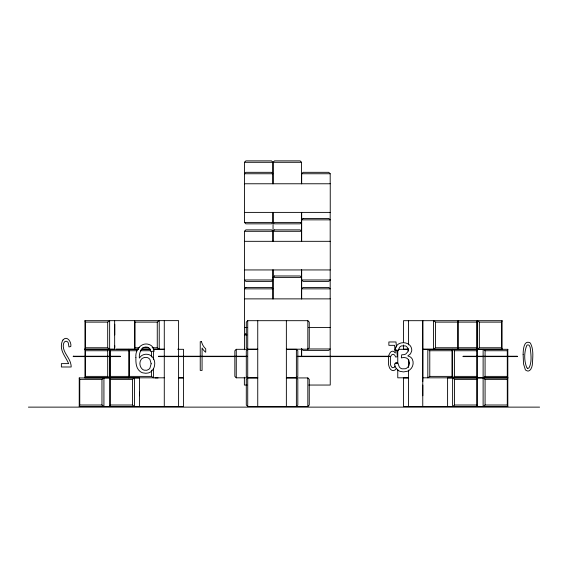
<?xml version="1.0" encoding="UTF-8"?>
<svg xmlns="http://www.w3.org/2000/svg" width="568" height="568" viewBox="0 0 568 568"><rect width="100%" height="100%" fill="white"/><g stroke="black" fill="none" stroke-linecap="round" stroke-linejoin="round"><path stroke-width="0.85" d="M397.628 363.577L397.685 362.696L395.839 362.384L395.704 363.648M114.658 320.686L114.658 349.192L84.959 349.192L85.484 347.765L85.484 322.12L84.959 320.686L178.593 320.629L178.593 406.496M164.23 377.819L84.959 377.819L85.484 376.385L85.484 350.74L84.959 349.313L138.507 349.313M178.544 377.933L183.556 377.933L183.556 406.44L79.229 406.44L79.754 405.012L79.754 379.367L79.229 377.933L109.29 377.933M110.27 376.385L109.745 377.819L109.745 349.313L110.27 350.74L110.27 376.385L129.064 376.385M109.745 377.933L110.27 379.367L110.27 405.012L109.745 406.44L109.745 377.933L139.444 377.933L139.444 406.44M135.056 347.765L134.531 349.192L134.531 320.686L135.056 322.12L135.056 347.765L139.33 347.765M129.334 376.385L128.808 377.819L128.808 349.313L129.334 350.74L129.334 376.385L151.542 376.385L153.502 377.819L153.502 368.596M457.709 322.12L458.234 320.686L458.234 349.192L457.709 347.765L457.709 322.12L435.5 322.12L433.547 320.686L433.547 349.192L435.5 347.765L457.709 347.765M451.986 350.74L452.511 349.313L452.511 377.819L451.986 376.385L451.986 350.74L429.777 350.74L427.818 349.313L427.818 377.819L429.777 376.385L451.986 376.385M476.772 322.12L477.297 320.686L477.297 349.192L476.772 347.765L476.772 322.12L457.978 322.12M477.297 377.819L476.772 376.385L476.772 350.74L477.297 349.313L422.812 349.313L422.812 377.819L477.297 377.819L477.297 349.313M477.297 377.933L477.297 406.44L476.772 405.012L476.772 379.367L477.297 377.933L447.598 377.933L447.598 406.44M422.762 406.496L422.762 320.629L422.812 349.192L502.084 349.192L501.565 347.765L501.565 322.12L502.084 320.686L403.493 320.686L403.493 342.49M477.752 377.819L507.813 377.819L507.288 376.385L507.288 350.74L507.813 349.313L477.752 349.313M408.498 377.933L403.493 377.933L403.493 406.44L507.813 406.44L507.288 405.012L507.288 379.367L507.813 377.933L477.752 377.933M395.065 366.069L394.497 367.02A4.977 2.492 90 0 1 393.837 367.595L392.474 367.666A5.389 2.698 90 0 1 391.65 367.042L390.94 365.877A6.212 3.11 -90 0 1 390.401 364.265L390.394 357.542A5.517 2.762 90 0 1 390.706 356.512A5.659 2.833 90 0 1 391.125 355.653A5.453 2.726 -90 0 1 391.877 354.759L392.467 354.432A7.54 3.777 90 0 1 393.532 354.375L394.646 355.092L395.726 357.094L397.373 356.661L396.72 349.753M62.97 340.019C66.953 334.957 71.788 342.263 70.808 346.544L68.948 346.92L68.33 343.1A4.927 2.549 -90 0 0 67.485 341.773L66.051 341.183L64.688 341.744A4.899 2.528 90 0 0 64.042 342.618L63.701 343.37A4.53 2.343 -90 0 0 63.375 344.662L63.318 345.131A5.254 2.712 -90 0 0 63.282 346.636C63.772 353.36 69.871 357.982 70.943 364.557A6.184 3.195 -90 0 1 71.149 366.367L71.156 366.992L61.387 366.992L61.387 363.619L68.636 363.619C65.987 357.201 60.087 351.365 61.578 343.839A7.221 3.728 -90 0 1 62.104 341.766A8.129 4.203 90 0 1 62.97 340.019M73.364 356.612L73.364 356.235L73.364 356.612L120.295 356.612M517.107 356.235L517.107 356.612L517.107 356.235L463.19 356.235M272.938 212.396L272.938 222.415L271.504 223.842L245.859 223.842L244.425 222.415L244.425 162.306L245.859 160.872L271.504 160.872L272.938 162.306L272.938 173.041M273.052 183.769L273.052 162.306L274.479 160.872L300.131 160.872L301.558 162.306L301.558 183.769M301.672 183.769L301.672 173.751L303.106 172.324L328.751 172.324L330.185 173.751L330.185 183.769M244.425 349.817L244.425 231.304L245.859 229.87L271.504 229.87L272.938 231.304L272.938 241.322M301.558 222.415L300.131 223.842L274.479 223.842L273.052 222.415L301.558 222.415L301.558 212.396M272.938 279.967L271.504 281.394L245.859 281.394L244.425 279.967L272.938 279.967L272.938 269.942M286.364 349.192L307.835 349.192L309.262 347.765L309.262 322.12L307.835 320.686L247.726 320.686L246.292 322.12L246.292 347.765L247.726 349.192L257.744 349.192M245.859 333.522L244.425 334.957L246.945 334.957M247.009 349.313L236.274 349.313L234.847 350.74L234.847 376.385L236.274 377.819L247.009 377.819M301.672 288.856L303.106 287.422L328.751 287.422L330.185 288.856L301.672 288.856L301.672 298.874M257.744 349.313L247.726 349.313L246.292 350.74L246.292 376.385L247.726 377.819L257.744 377.819M257.744 377.933L247.726 377.933L246.292 379.367L246.292 405.012L247.726 406.44L307.835 406.44L309.262 405.012L309.262 379.367L307.835 377.933L297.099 377.933M286.364 377.819L296.382 377.819L297.817 376.385L297.817 350.74L296.382 349.313L286.364 349.313M85.484 322.12L107.693 322.12L109.645 320.686L109.645 349.192L107.693 347.765L85.484 347.765M85.484 350.74L107.693 350.74L109.645 349.313L109.645 377.819L107.693 376.385L85.484 376.385M135.056 322.12L157.265 322.12L159.225 320.686L159.225 349.192L157.265 347.765L152.146 347.765M79.754 379.367L101.963 379.367L103.923 377.933L103.923 406.44L101.963 405.012L79.754 405.012M110.27 379.367L132.479 379.367L134.431 377.933L134.431 406.44L132.479 405.012L110.27 405.012M501.565 347.765L479.349 347.765L477.397 349.192L477.397 320.686L479.349 322.12L501.565 322.12M476.772 376.385L454.563 376.385L452.611 377.819L452.611 349.313L454.563 350.74L476.772 350.74M507.288 376.385L485.079 376.385L483.12 377.819L483.12 349.313L485.079 350.74L507.288 350.74M476.772 405.012L454.563 405.012L452.611 406.44L452.611 377.933L454.563 379.367L476.772 379.367M507.288 405.012L485.079 405.012L483.12 406.44L483.12 377.933L485.079 379.367L507.288 379.367M244.425 162.306L272.938 162.306M273.052 162.306L301.558 162.306M272.938 173.751L244.425 173.751L245.859 172.324L271.504 172.324L272.938 173.751L272.938 183.769M301.672 173.751L330.185 173.751M244.368 183.769L330.242 183.769L330.242 212.396L244.368 212.396M244.425 222.415L272.938 222.415M244.425 231.304L272.938 231.304M244.368 241.322L330.242 241.322L330.242 269.942L244.368 269.942M244.368 298.874L330.242 298.874L330.242 327.495L308.587 327.495M244.368 327.495L247.023 327.495M142.745 347.765L148.724 347.765M457.978 347.765L476.772 347.765M307.544 348.965L330.185 348.965L328.751 350.392L303.106 350.392L301.672 348.965M116.298 349.192L138.059 349.192M141.588 349.192L150.406 349.192M153.935 349.192L164.23 349.192M177.77 349.192L178.544 349.192M408.498 349.192L403.493 349.192L403.493 345.003M141.155 349.313L149.973 349.313M153.502 349.313L164.23 349.313M178.26 349.313L183.556 349.313L183.556 377.819L178.544 377.819M398.53 349.313L408.498 349.313M110.27 350.74L129.064 350.74M129.334 350.74L137.023 350.74M140.438 350.74L150.69 350.74M73.364 356.235L120.295 356.235M247.151 356.235L158.5 356.235L158.5 356.612L247.151 356.612M297.689 356.235L389.882 356.235L389.882 356.612L297.689 356.612M73.201 356.42L120.459 356.42M158.5 356.42L247.151 356.42M297.241 356.42L389.882 356.42M463.026 356.42L517.27 356.42M463.19 356.612L517.107 356.612M408.498 377.819L397.763 377.819L397.763 369.434M154.972 377.933L158.06 377.933M286.364 377.933L296.382 377.933L297.817 379.367L297.817 405.012L296.382 406.44L296.382 377.933M247.023 385.047L244.368 385.047L244.368 377.237M308.772 385.047L330.242 385.047L330.242 356.42M28.4 407.128L539.6 407.128M527.651 368.241L528.268 368.241A4.345 2.258 -90 0 0 529.113 367.695C532.159 361.646 530.902 354.155 530.207 347.637A5.46 2.833 90 0 0 529.575 346.019L529.348 345.663A4.253 2.208 -90 0 0 528.574 344.996L527.665 344.904A4.43 2.3 -90 0 0 526.806 345.443C524.001 352.146 524.023 360.985 526.799 367.695A4.345 2.258 -90 0 0 527.707 368.241M396.478 347.154L395.988 341.971L388.867 341.971L388.867 345.33L394.582 345.33L395.349 353.019L393.695 351.471A8.697 4.352 90 0 0 392.999 351.251A9.699 4.856 90 0 0 391.75 351.386L391.324 351.585A8.25 4.132 90 0 0 390.166 352.678L389.179 354.489A8.463 4.232 -90 0 0 388.519 356.782L388.476 364.109A9.983 4.998 -90 0 0 389.066 366.474C389.492 369.2 392.729 372.161 395.25 369.818A8.193 4.104 -90 0 0 396.272 368.49M507.813 349.313L507.813 377.819M507.813 377.933L507.813 406.44M502.084 320.686L502.084 349.192M485.079 350.74L485.079 376.385M485.079 379.367L485.079 405.012M479.349 322.12L479.349 347.765M454.563 350.74L454.563 376.385M454.563 379.367L454.563 405.012M435.5 322.12L435.5 347.765M429.777 350.74L429.777 376.385M422.812 377.933L422.812 381.497M422.812 385.061L422.812 395.754M408.449 320.629L408.498 344.875M408.449 348.958L408.498 351.038M408.449 359.579L408.449 367.546M408.498 370.045L408.449 406.496M397.763 350.151L397.763 363.563M330.185 212.396L330.185 241.322M330.185 269.942L330.185 298.874M330.185 327.495L330.185 356.42M307.835 320.686L307.835 349.192M307.835 377.933L307.835 406.44M301.672 212.396L301.672 241.322M301.672 269.942L301.672 288.139M301.672 348.908L301.672 356.42M301.558 223.132L301.558 241.322M301.558 269.942L301.558 298.874M301.558 348.908L301.558 356.42M296.382 349.313L296.382 377.819M286.364 320.629L286.364 406.496M273.052 212.396L273.052 241.322M273.052 269.942L273.052 298.874M272.938 280.677L272.938 298.874M257.744 320.629L257.744 406.496M247.726 320.686L247.726 349.192M247.726 349.313L247.726 377.819M247.726 377.933L247.726 406.44M236.274 349.313L236.274 377.819M164.28 320.629L164.28 406.496M157.265 322.12L157.265 347.765M153.502 350.988L153.502 359.374M151.542 351.627L151.542 356.931M151.542 370.194L151.542 376.385M139.543 392.19L139.543 395.754M132.479 379.367L132.479 405.012M114.757 324.25L114.757 334.942M114.757 345.635L114.757 347.41M107.693 322.12L107.693 347.765M107.693 350.74L107.693 376.385M101.963 379.367L101.963 405.012M84.959 320.686L84.959 349.192M84.959 349.313L84.959 377.819M79.229 377.933L79.229 406.44M523.135 354.553L523.526 363.896L525.258 369.477A7.015 3.649 -90 0 0 526.138 370.506C530.278 373.119 532.394 366.63 532.436 363.506C532.77 356.952 533.671 349.732 530.647 343.633A7.043 3.656 90 0 0 529.766 342.618C523.519 339.955 523.185 350.697 523.135 354.553M135.901 357.407C135.766 362.256 135.866 368.234 140.111 371.465A8.598 8.598 0 0 0 142.724 372.828L145.784 373.282L148.227 372.977A8.279 8.279 0 0 0 150.882 371.728A8.03 8.03 0 0 0 152.203 370.549L153.58 368.511A10.799 10.799 0 0 0 154.581 365.472C155.305 361.61 153.85 357.201 150.279 355.248A7.675 7.675 0 0 0 147.985 354.404L146.296 354.24A8.264 8.264 0 0 0 143.377 354.766L142.447 355.178A7.455 7.455 0 0 0 141.155 356.015L139.345 358.046C138.89 353.339 141.318 345.727 147.375 347.169A4.487 4.487 0 0 1 148.66 347.808L149.05 348.113A3.671 3.671 0 0 1 149.817 349L150.74 351.464L154.233 351.194L153.026 347.588A7.185 7.185 0 0 0 151.649 345.969A7.192 7.192 0 0 0 149.86 344.811C141.922 341.205 134.935 349.817 135.901 357.407M151.152 363.719L149.924 368.128A6.092 6.092 0 0 1 148.709 369.385L146.8 370.279L144.237 370.18A5.772 5.772 0 0 1 142.163 369.044C139.65 366.672 139.061 362.306 141.162 359.494A6.035 6.035 0 0 1 142.426 358.301L144.442 357.45L147.275 357.577A4.984 4.984 0 0 1 148.731 358.301A5.595 5.595 0 0 1 149.945 359.494L151.152 363.719M409.421 363.037L409.18 364.826A5.559 5.559 0 0 1 408.463 366.381L406.816 368.043A5.474 5.474 0 0 1 405.282 368.767L402.052 368.824A4.899 4.899 0 0 1 399.318 366.928L397.927 363.385L394.419 363.854L395.3 367.098L397.898 370.194A8.35 8.35 0 0 0 400.064 371.351L403.507 371.912L407.327 371.266A9.017 9.017 0 0 0 409.713 369.917C412.922 367.567 414.086 362.902 412.361 359.324A6.376 6.376 0 0 0 411.374 357.904A6.198 6.198 0 0 0 410.053 356.818L407.803 355.916L410.486 353.864L411.679 351.024A6.915 6.915 0 0 0 411.154 347.318L410.7 346.43A6.894 6.894 0 0 0 409.421 344.882C406.603 342.405 402.194 341.993 398.906 343.775A7.909 7.909 0 0 0 397.153 345.138L395.825 346.97L394.767 350.101L398.282 350.726L399.418 347.588A4.665 4.665 0 0 1 400.76 346.295A4.53 4.53 0 0 1 401.576 345.898L405.332 345.891A4.288 4.288 0 0 1 406.489 346.544L407.398 347.517A4.082 4.082 0 0 1 407.952 348.688L407.881 351.691L405.886 353.928A7.05 7.05 0 0 1 403.919 354.659L401.732 354.787L401.342 357.868L403.82 357.478L406.049 357.868A5.162 5.162 0 0 1 407.433 358.678L408.214 359.452A5.112 5.112 0 0 1 409.024 360.829L409.421 363.037M193.077 356.42L193.077 356.42M274.479 229.87L273.052 231.304L301.558 231.304L300.131 229.87L274.479 229.87M303.106 218.424L301.672 219.851L330.185 219.851L328.751 218.424L303.106 218.424M245.859 287.422L244.425 288.856L272.938 288.856L271.504 287.422L245.859 287.422M274.479 275.977L273.052 277.404L301.558 277.404L300.131 275.977L274.479 275.977M330.185 279.967L328.751 281.394L303.106 281.394L301.672 279.967L330.185 279.967M201.42 341.673L200.241 341.673L200.241 370.4L202.073 370.4L202.073 348.014L203.287 349.831A29.82 15.499 -90 0 0 204.814 351.493L205.722 352.252L205.722 348.858L204.288 347.325A19.823 10.302 -90 0 1 202.513 344.52L201.42 341.673"/></g></svg>
